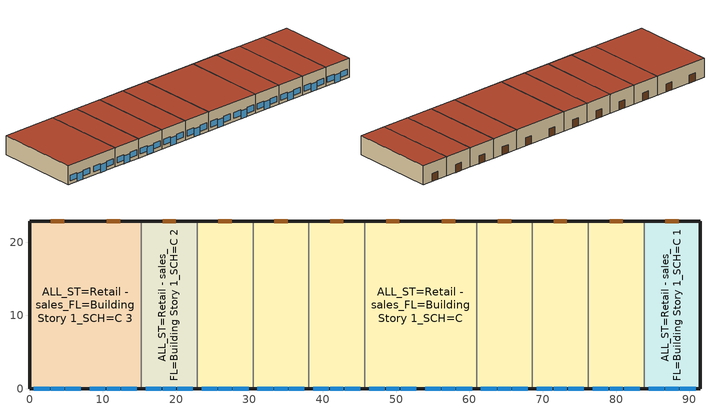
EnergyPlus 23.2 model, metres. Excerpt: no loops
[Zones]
ALL_ST=Retail - sales_FL=Building Story 1_SCH=C
 floor foundation (BTAP-Grnd-Floor-Mass:U-0.678_std): 60.96,22.86 60.96,0 45.72,0 45.72,22.86 z0; 30.48,22.86 30.48,0 22.86,0 22.86,22.86 z0; 38.1,22.86 38.1,0 30.48,0 30.48,22.86 z0; 45.72,22.86 45.72,0 38.1,0 38.1,22.86 z0; 68.58,22.86 68.58,0 60.96,0 60.96,22.86 z0; 76.2,22.86 76.2,0 68.58,0 68.58,22.86 z0; 83.82,22.86 83.82,0 76.2,0 76.2,22.86 z0
 wall outside (BTAP-Ext-Wall-Mass:U-0.346): 22.86,0 30.48,0 38.1,0 45.72,0 60.96,0 68.58,0 76.2,0 83.82,0 / 83.82,22.86 76.2,22.86 68.58,22.86 60.96,22.86 45.72,22.86 38.1,22.86 30.48,22.86 22.86,22.86 z0:5.18
 wall to ALL_ST=Retail - sales_FL=Building Story 1_SCH=C (BTAP-Int-Wall): 45.72,22.86 45.72,0 45.72,22.86 / 60.96,0 60.96,22.86 60.96,0 / 30.48,0 30.48,22.86 30.48,0 / 38.1,0 38.1,22.86 38.1,0 / 68.58,0 68.58,22.86 68.58,0 / 76.2,0 76.2,22.86 76.2,0 z0:5.18
 wall to ALL_ST=Retail - sales_FL=Building Story 1_SCH=C 2 (BTAP-Int-Wall): 22.86,22.86 22.86,0 z0:5.18
 wall to ALL_ST=Retail - sales_FL=Building Story 1_SCH=C 1 (BTAP-Int-Wall): 83.82,0 83.82,22.86 z0:5.18
 window (BTAP-Ext-GlassDoors:U=0.295 SHGC=0.490): 48.62,0 50.44,0 / 56.24,0 58.06,0 / 25.76,0 27.58,0 / 33.38,0 35.2,0 / 41,0 42.82,0 / 63.86,0 65.68,0 / 71.48,0 73.3,0 / 79.1,0 80.92,0 z0:2.13
 window (BTAP-Ext-FixedWindow:U=0.295 SHGC=0.490): 46.33,0 48.46,0 / 50.6,0 52.73,0 / 53.95,0 56.08,0 / 58.22,0 60.35,0 / 23.47,0 25.6,0 / 27.74,0 29.87,0 / 31.09,0 33.22,0 / 35.36,0 37.49,0 / 38.71,0 40.84,0 / 42.98,0 45.11,0 / 61.57,0 63.7,0 / 65.84,0 67.97,0 / 69.19,0 71.32,0 / 73.46,0 75.59,0 / 76.81,0 78.94,0 / 81.08,0 83.21,0 z0.91:2.43
 door (BTAP-Ext-Door:U-2.95): 50.44,22.86 48.62,22.86 / 58.06,22.86 56.24,22.86 / 27.58,22.86 25.76,22.86 / 35.2,22.86 33.38,22.86 / 42.82,22.86 41,22.86 / 65.68,22.86 63.86,22.86 / 73.3,22.86 71.48,22.86 / 80.92,22.86 79.1,22.86 z0:2.13
 roof outside (BTAP-Ext-Roof-Metal:U-0.227): 60.96,0 60.96,22.86 45.72,22.86 45.72,0 z5.18; 30.48,0 30.48,22.86 22.86,22.86 22.86,0 z5.18; 38.1,0 38.1,22.86 30.48,22.86 30.48,0 z5.18; 45.72,0 45.72,22.86 38.1,22.86 38.1,0 z5.18; 68.58,0 68.58,22.86 60.96,22.86 60.96,0 z5.18; 76.2,0 76.2,22.86 68.58,22.86 68.58,0 z5.18; 83.82,0 83.82,22.86 76.2,22.86 76.2,0 z5.18
ALL_ST=Retail - sales_FL=Building Story 1_SCH=C 1
 floor foundation (BTAP-Grnd-Floor-Mass:U-0.678_std): 91.44,22.86 91.44,0 83.82,0 83.82,22.86 z0
 wall outside (BTAP-Ext-Wall-Mass:U-0.346): 83.82,0 91.44,0 91.44,22.86 83.82,22.86 z0:5.18
 window (BTAP-Ext-GlassDoors:U=0.295 SHGC=0.490): 86.72,0 88.54,0 z0:2.13
 window (BTAP-Ext-FixedWindow:U=0.295 SHGC=0.490): 84.43,0 86.56,0 / 88.7,0 90.83,0 z0.91:2.43
 door (BTAP-Ext-Door:U-2.95): 88.54,22.86 86.72,22.86 z0:2.13
 roof outside (BTAP-Ext-Roof-Metal:U-0.227): 91.44,0 91.44,22.86 83.82,22.86 83.82,0 z5.18
ALL_ST=Retail - sales_FL=Building Story 1_SCH=C 2
 floor foundation (BTAP-Grnd-Floor-Mass:U-0.678_std): 22.86,22.86 22.86,0 15.24,0 15.24,22.86 z0
 wall outside (BTAP-Ext-Wall-Mass:U-0.346): 15.24,0 22.86,0 / 22.86,22.86 15.24,22.86 z0:5.18
 wall to ALL_ST=Retail - sales_FL=Building Story 1_SCH=C 3 (BTAP-Int-Wall): 15.24,22.86 15.24,0 z0:5.18
 window (BTAP-Ext-GlassDoors:U=0.295 SHGC=0.490): 18.14,0 19.97,0 z0:2.13
 window (BTAP-Ext-FixedWindow:U=0.295 SHGC=0.490): 15.85,0 17.98,0 / 20.12,0 22.25,0 z0.91:2.43
 door (BTAP-Ext-Door:U-2.95): 19.97,22.86 18.14,22.86 z0:2.13
 roof outside (BTAP-Ext-Roof-Metal:U-0.227): 22.86,0 22.86,22.86 15.24,22.86 15.24,0 z5.18
ALL_ST=Retail - sales_FL=Building Story 1_SCH=C 3
 floor foundation (BTAP-Grnd-Floor-Mass:U-0.678_std): 15.24,22.86 15.24,0 0,0 0,22.86 z0
 wall outside (BTAP-Ext-Wall-Mass:U-0.346): 15.24,22.86 0,22.86 0,0 15.24,0 z0:5.18
 window (BTAP-Ext-GlassDoors:U=0.295 SHGC=0.490): 2.9,0 4.73,0 / 10.52,0 12.35,0 z0:2.13
 window (BTAP-Ext-FixedWindow:U=0.295 SHGC=0.490): 0.61,0 2.74,0 / 4.88,0 7.01,0 / 8.23,0 10.36,0 / 12.5,0 14.63,0 z0.91:2.43
 door (BTAP-Ext-Door:U-2.95): 4.73,22.86 2.9,22.86 / 12.35,22.86 10.52,22.86 z0:2.13
 roof outside (BTAP-Ext-Roof-Metal:U-0.227): 15.24,0 15.24,22.86 0,22.86 0,0 z5.18
[Building]
RetailStripmall
[Site:Location]
Calgary Intl AP_AB_CAN: Latitude {deg}=51.11; Longitude {deg}=-114.02; Time Zone {hr}=-7; Elevation {m}=1084.1
[Site:GroundTemperature:BuildingSurface]
19.527, 19.502, 19.536, 19.598, 20.002, 21.64, 22.225, 22.375, 21.449, 20.121, 19.802, 19.633
[Site:GroundTemperature:Deep]
4, 1.3, -0.4, -0.9, 0.1, 2.3, 5.2, 8, 9.9, 10.3, 9.2, 7
[Site:GroundTemperature:FCfactorMethod]
January Ground Temperature {C}=5.5; February Ground Temperature {C}=-2; March Ground Temperature {C}=-7.6; April Ground Temperature {C}=-6.3; May Ground Temperature {C}=-6.6; June Ground Temperature {C}=-0.3; July Ground Temperature {C}=4.9; August Ground Temperature {C}=10.2; September Ground Temperature {C}=13.8; October Ground Temperature {C}=17; November Ground Temperature {C}=16.6; December Ground Temperature {C}=11.1
[Site:GroundTemperature:Shallow]
-1.6, -5.4, -6.4, -5.5, -0.4, 5.3, 10.8, 14.7, 15.8, 14, 9.5, 4
[Site:WaterMainsTemperature]
Calculation Method=Correlation; Annual Average Outdoor Air Temperature {C}=4.69167; Maximum Difference In Monthly Average Outdoor Air Temperatures {deltaC}=24.6
[SizingPeriod:DesignDay] Day of Month=21; Dry-Bulb Temperature Range Modifier Type=DefaultMultipliers; Humidity Condition Type=Wetbulb; Barometric Pressure {Pa}=88961; Rain Indicator=No; Snow Indicator=No; Daylight Saving Time Indicator=No; Begin Environment Reset Mode=FullResetAtBeginEnvironment
Name | Month | Day Type | Maximum Dry-Bulb Temperature {C} | Daily Dry-Bulb Temperature Range {deltaC} | Wetbulb or DewPoint at Maximum Dry-Bulb {C} | Wind Speed {m/s} | Wind Direction {deg} | Solar Model Indicator | ASHRAE Clear Sky Optical Depth for Beam Irradiance (taub) | ASHRAE Clear Sky Optical Depth for Diffuse Irradiance (taud) | Sky Clearness
Calgary Intl AP Ann Clg .4% Condns DB=>MWB | 7 | SummerDesignDay | 28.8 | 12.3 | 16 | 4.5 | 160 | ASHRAETau | 0.34 | 2.419
Calgary Intl AP Ann Clg .4% Condns WB=>MDB | 7 | SummerDesignDay | 25.5 | 12.3 | 17.8 | 4.5 | 160 | ASHRAETau | 0.34 | 2.419
Calgary Intl AP Ann Htg 99.6% Condns DB | 1 | WinterDesignDay | -27.7 | 0 | -27.7 | 2.7 | 200 | ASHRAEClearSky |  |  | 0
[Material] Thermal Absorptance=0.9
Name | Roughness | Thickness {m} | Conductivity {W/m-K} | Density {kg/m3} | Specific Heat {J/kg-K} | Solar Absorptance | Visible Absorptance
1/2IN Gypsum 1 | Smooth | 0.0127 | 0.16 | 784.9 | 830 | 0.4 | 0.4
1IN Stucco 1 | Smooth | 0.0253 | 0.6918 | 1858 | 837 | 0.7 | 0.92
6 in. Normalweight Concrete Floor 1 | MediumRough | 0.1524 | 2.31 | 2322 | 832 | 0.7 | 0.7
8IN CONCRETE HW RefBldg 1 | Rough | 0.2032 | 1.311 | 2240 | 836.8 | 0.7 | 0.7
Expanded Polystyrene | MediumSmooth | 0.0408596 | 0.029 | 29 | 1210 | 0.7 | 0.7
F08 Metal surface 1; Metal Roof Surface 1 | Smooth | 0.0008 | 45.28 | 7824 | 500 | 0.7 | 0.7
G01 13mm gypsum board 1 | Smooth | 0.0127 | 0.16 | 800 | 1090 | 0.7 | 0.5
[Material:NoMass] Roughness=Smooth; Thermal Absorptance=0.9; Solar Absorptance=0.7; Visible Absorptance=0.7
Name | Thermal Resistance {m2-K/W}
Typical Insulation 2 | 2.61923
Typical Insulation 3 | 4.40527
Typical Insulation 4 | 0.338965
[WindowMaterial:SimpleGlazingSystem]
SimpleGlazing:U=0.295 SHGC=0.490: U-Factor {W/m2-K}=2.95; Solar Heat Gain Coefficient=0.49; Visible Transmittance=0.21
[Construction]
BTAP-Ext-Door:U-2.95: F08 Metal surface 1, Typical Insulation 4
BTAP-Ext-FixedWindow:U=0.295 SHGC=0.490; BTAP-Ext-GlassDoors:U=0.295 SHGC=0.490: SimpleGlazing:U=0.295 SHGC=0.490
BTAP-Ext-Roof-Metal:U-0.227: Metal Roof Surface 1, Typical Insulation 3
BTAP-Ext-Wall-Mass:U-0.346: 1IN Stucco 1, 8IN CONCRETE HW RefBldg 1, Typical Insulation 2, 1/2IN Gypsum 1
BTAP-Grnd-Floor-Mass:U-0.678_std: 6 in. Normalweight Concrete Floor 1, Expanded Polystyrene
BTAP-Int-Wall: G01 13mm gypsum board 1, G01 13mm gypsum board 1
[Zone] Multiplier=1; Part of Total Floor Area=Yes
ALL_ST=Retail - sales_FL=Building Story 1_SCH=C; ALL_ST=Retail - sales_FL=Building Story 1_SCH=C 1; ALL_ST=Retail - sales_FL=Building Story 1_SCH=C 2; ALL_ST=Retail - sales_FL=Building Story 1_SCH=C 3
[Space] Space Type=Space Function Retail - sales
Name | Zone | Volume {m3}
LGstore2 | ALL_ST=Retail - sales_FL=Building Story 1_SCH=C | 1804.64
SMstore2; SMstore3; SMstore4; SMstore5; SMstore6; SMstore7 | ALL_ST=Retail - sales_FL=Building Story 1_SCH=C | 902.321
SMstore8 | ALL_ST=Retail - sales_FL=Building Story 1_SCH=C 1 | 902.321
SMstore1 | ALL_ST=Retail - sales_FL=Building Story 1_SCH=C 2 | 902.321
LGstore1 | ALL_ST=Retail - sales_FL=Building Story 1_SCH=C 3 | 1804.64
[SpaceList]
Space Function Retail - sales: SMstore2, SMstore3, LGstore2, SMstore5, SMstore7, LGstore1, SMstore8, SMstore1, SMstore4, SMstore6
[Lights]
Space Function Retail - sales Lights: Zone or ZoneList or Space or SpaceList=Space Function Retail - sales; Schedule=NECB-C-Lighting; Design Level Calculation Method=Watts/Area; Watts per Zone Floor Area {W/m2}=18.0998; Fraction Radiant=0.5; Fraction Visible=0.2; Fraction Replaceable=1
[People]
Space Function Retail - sales People: Zone or ZoneList or Space or SpaceList=Space Function Retail - sales; Number of People Schedule=NECB-C-Occupancy; Number of People Calculation Method=People/Area; People per Floor Area {person/m2}=0.0333681; Fraction Radiant=0.3; Activity Level Schedule=NECB-Activity; Work Efficiency Schedule=Work Efficiency Schedule; Clothing Insulation Schedule=Clothing Schedule; Air Velocity Schedule=Air Velocity Schedule
[ElectricEquipment]
Space Function Retail - sales Elec Equip: Zone or ZoneList or Space or SpaceList=Space Function Retail - sales; Schedule=NECB-C-Electric-Equipment; Design Level Calculation Method=Watts/Area; Watts per Zone Floor Area {W/m2}=2.49998; Fraction Radiant=0.5
[SurfaceProperty:ExposedFoundationPerimeter] Exposed Perimeter Calculation Method=TotalExposedPerimeter
Name | Total Exposed Perimeter {m}
LGstore2_Floor | 30.48
SMstore2_Floor; SMstore3_Floor; SMstore4_Floor; SMstore5_Floor; SMstore6_Floor; SMstore7_Floor; SMstore1_Floor | 15.24
SMstore8_Floor | 38.1
LGstore1_Floor | 53.34
[ZoneInfiltration:DesignFlowRate] Schedule=Always On Discrete; Design Flow Rate Calculation Method=Flow/ExteriorArea; Flow Rate per Exterior Surface Area {m3/s-m2}=0.001116; Constant Term Coefficient=0; Temperature Term Coefficient=0; Velocity Term Coefficient=0.224; Velocity Squared Term Coefficient=0
Name | Zone or ZoneList or Space or SpaceList
LGstore2 Infiltration | LGstore2
SMstore2 Infiltration | SMstore2
SMstore3 Infiltration | SMstore3
SMstore4 Infiltration | SMstore4
SMstore5 Infiltration | SMstore5
SMstore6 Infiltration | SMstore6
SMstore7 Infiltration | SMstore7
SMstore8 Infiltration | SMstore8
SMstore1 Infiltration | SMstore1
LGstore1 Infiltration | LGstore1
[AvailabilityManager:NightCycle] Applicability Schedule=Always On Discrete; Control Type=CycleOnAny; Thermostat Tolerance {deltaC}=1; Cycling Run Time Control Type=FixedRunTime; Cycling Run Time {s}=3600
Name | Fan Schedule
Availability Manager Night Cycle 1 | sys_3|mixed|shr>none|sc>dx|sh>c-e|ssf>cv|zh>b-e|zc>none|srf>none| Occ Sch
Availability Manager Night Cycle 2 | sys_3|mixed|shr>none|sc>dx|sh>c-e|ssf>cv|zh>b-e|zc>none|srf>none| 1 Occ Sch
Availability Manager Night Cycle 3 | sys_3|mixed|shr>none|sc>dx|sh>c-e|ssf>cv|zh>b-e|zc>none|srf>none| 2 Occ Sch
Availability Manager Night Cycle 4 | sys_3|mixed|shr>none|sc>dx|sh>c-e|ssf>cv|zh>b-e|zc>none|srf>none| 3 Occ Sch
[AvailabilityManager:Scheduled] Schedule=Always On Discrete
Air Loop HVAC Outdoor Air System 1 Availability Manager; Air Loop HVAC Outdoor Air System 2 Availability Manager; Air Loop HVAC Outdoor Air System 3 Availability Manager; Air Loop HVAC Outdoor Air System 4 Availability Manager
[Foundation:Kiva] Wall Height Above Grade {m}=0; Wall Depth Below Slab {m}=0
Bldg Kiva Foundation; SMstore2_Floor Kiva Foundation; SMstore3_Floor Kiva Foundation; SMstore4_Floor Kiva Foundation; SMstore5_Floor Kiva Foundation; SMstore6_Floor Kiva Foundation; SMstore7_Floor Kiva Foundation
[Foundation:Kiva:Settings]
Soil Conductivity {W/m-K}=1.73; Soil Density {kg/m3}=1842; Soil Specific Heat {J/kg-K}=419; Ground Solar Absorptivity=0.9; Ground Thermal Absorptivity=0.9; Ground Surface Roughness {m}=0.03; Far-Field Width {m}=40; Deep-Ground Boundary Condition=Autoselect; Deep-Ground Depth {m}=Autocalculate; Minimum Cell Dimension {m}=0.02; Maximum Cell Growth Coefficient=1.5; Simulation Timestep=Hourly
[EnergyManagementSystem:Sensor]
OAT: Output:Variable or Output:Meter Index Key=Environment; Output:Variable or Output:Meter=Site Outdoor Air Drybulb Temperature
[EnergyManagementSystem:Actuator] Actuated Component Type=Schedule:Year; Actuated Component Control Type=Schedule Value
Name | Actuated Component Unique
ems_sys_3_mixed_shr_none_sc_dx_sh_c_e_ssf_cv_zh_b_e_zc_none_srf_none__ClgSch0 | NECB-C-Thermostat Setpoint-Cooling
ems_sys_3_mixed_shr_none_sc_dx_sh_c_e_ssf_cv_zh_b_e_zc_none_srf_none__HtgSch0 | NECB-C-Thermostat Setpoint-Heating
[EnergyManagementSystem:Program]
ems_sys_3_mixed_shr_none_sc_dx_sh_c_e_ssf_cv_zh_b_e_zc_none_srf_none__OptimumStartProg0: IF DaylightSavings==0 && DayOfWeek>1 && Hour==5 && OAT<23.9 && OAT>1.7; SET ems_sys_3_mixed_shr_none_sc_dx_sh_c_e_ssf_cv_zh_b_e_zc_none_srf_none__ClgSch0 = 29.4; SET ems_sys_3_mixed_shr_none_sc_dx_sh_c_e_ssf_cv_zh_b_e_zc_none_srf_none__HtgSch0 = 15.6; ELSEIF DaylightSavings==0 && DayOfWeek==1 && Hour==7 && OAT<23.9 && OAT>1.7; SET ems_sys_3_mixed_shr_none_sc_dx_sh_c_e_ssf_cv_zh_b_e_zc_none_srf_none__ClgSch0 = 29.4; SET ems_sys_3_mixed_shr_none_sc_dx_sh_c_e_ssf_cv_zh_b_e_zc_none_srf_none__HtgSch0 = 15.6; ELSEIF DaylightSavings==1 && DayOfWeek>1 && Hour==4 && OAT<23.9 && OAT>1.7; SET ems_sys_3_mixed_shr_none_sc_dx_sh_c_e_ssf_cv_zh_b_e_zc_none_srf_none__ClgSch0 = 29.4; SET ems_sys_3_mixed_shr_none_sc_dx_sh_c_e_ssf_cv_zh_b_e_zc_none_srf_none__HtgSch0 = 15.6; ELSEIF DaylightSavings==1 && DayOfWeek==1 && Hour==6 && OAT<23.9 && OAT>1.7; SET ems_sys_3_mixed_shr_none_sc_dx_sh_c_e_ssf_cv_zh_b_e_zc_none_srf_none__ClgSch0 = 29.4; SET ems_sys_3_mixed_shr_none_sc_dx_sh_c_e_ssf_cv_zh_b_e_zc_none_srf_none__HtgSch0 = 15.6; ELSE; SET ems_sys_3_mixed_shr_none_sc_dx_sh_c_e_ssf_cv_zh_b_e_zc_none_srf_none__ClgSch0 = NULL; SET ems_sys_3_mixed_shr_none_sc_dx_sh_c_e_ssf_cv_zh_b_e_zc_none_srf_none__HtgSch0 = NULL; ENDIF
[EnergyManagementSystem:ProgramCallingManager]
ems_sys_3_mixed_shr_none_sc_dx_sh_c_e_ssf_cv_zh_b_e_zc_none_srf_none__OptimumStartCallingManager0: BeginTimestepBeforePredictor; ems_sys_3_mixed_shr_none_sc_dx_sh_c_e_ssf_cv_zh_b_e_zc_none_srf_none__OptimumStartProg0
[Schedule:Day:Interval]
NECB-C-Lighting Sun|Hol Day; NECB-C-Electric-Equipment Sun|Hol Day: No, 10:00, 0.05, 11:00, 0.5, 18:00, 0.9, 19:00, 0.6, 24:00, 0.05
NECB-C-Lighting Default|Wkdy Day; NECB-C-Lighting Sat Day; NECB-C-Lighting Default; NECB-C-Electric-Equipment Default|Wkdy Day; NECB-C-Electric-Equipment Sat Day; NECB-C-Electric-Equipment Default: No, 08:00, 0.05, 09:00, 0.5, 19:00, 0.9, 20:00, 0.6, 21:00, 0.5, 24:00, 0.05
NECB-C-Occupancy Sun|Hol Day: No, 10:00, 0, 11:00, 0.1, 13:00, 0.2, 18:00, 0.4, 19:00, 0.2, 24:00, 0
NECB-C-Occupancy Default|Wkdy Day; NECB-C-Occupancy Default: No, 08:00, 0, 09:00, 0.1, 10:00, 0.2, 12:00, 0.5, 16:00, 0.7, 17:00, 0.8, 18:00, 0.7, 19:00, 0.5, 21:00, 0.3, 24:00, 0
NECB-C-Occupancy Sat Day: No, 08:00, 0, 09:00, 0.1, 10:00, 0.2, 11:00, 0.5, 12:00, 0.6, 13:00, 0.8, 16:00, 0.9, 17:00, 0.8, 18:00, 0.7, 19:00, 0.5, 21:00, 0.2, 24:00, 0
NECB-Activity Default; NECB-Activity Summer Design Day; NECB-Activity Winter Design Day: No, 24:00, 130
Work Efficiency Schedule Default: No, 24:00, 0
Clothing Schedule Default Winter Clothes; sys_3|mixed|shr>none|sc>dx|sh>c-e|ssf>cv|zh>b-e|zc>none|srf>none| Occ Sch Summer Design Day; sys_3|mixed|shr>none|sc>dx|sh>c-e|ssf>cv|zh>b-e|zc>none|srf>none| Occ Sch Winter Design Day; sys_3|mixed|shr>none|sc>dx|sh>c-e|ssf>cv|zh>b-e|zc>none|srf>none| 1 Occ Sch Summer Design Day; sys_3|mixed|shr>none|sc>dx|sh>c-e|ssf>cv|zh>b-e|zc>none|srf>none| 1 Occ Sch Winter Design Day; sys_3|mixed|shr>none|sc>dx|sh>c-e|ssf>cv|zh>b-e|zc>none|srf>none| 2 Occ Sch Summer Design Day; sys_3|mixed|shr>none|sc>dx|sh>c-e|ssf>cv|zh>b-e|zc>none|srf>none| 2 Occ Sch Winter Design Day; sys_3|mixed|shr>none|sc>dx|sh>c-e|ssf>cv|zh>b-e|zc>none|srf>none| 3 Occ Sch Summer Design Day; sys_3|mixed|shr>none|sc>dx|sh>c-e|ssf>cv|zh>b-e|zc>none|srf>none| 3 Occ Sch Winter Design Day: No, 24:00, 1
Air Velocity Schedule Default: No, 24:00, 0.2
NECB-C-Thermostat Setpoint-Heating Sun|Hol Day: No, 09:00, 18, 10:00, 20, 19:00, 22, 24:00, 18
NECB-C-Thermostat Setpoint-Heating Default|Wkdy Day; NECB-C-Thermostat Setpoint-Heating Sat Day; NECB-C-Thermostat Setpoint-Heating Default: No, 07:00, 18, 08:00, 20, 21:00, 22, 24:00, 18
NECB-C-Thermostat Setpoint-Cooling Sun|Hol Day: No, 09:00, 35, 19:00, 24, 24:00, 35
NECB-C-Thermostat Setpoint-Cooling Default|Wkdy Day; NECB-C-Thermostat Setpoint-Cooling Sat Day; NECB-C-Thermostat Setpoint-Cooling Default: No, 07:00, 35, 21:00, 24, 24:00, 35
Schedule Day 6; Schedule Day 8; Schedule Day 10; Schedule Day 12: No, 11:00, 0, 19:00, 1, 24:00, 0
sys_3|mixed|shr>none|sc>dx|sh>c-e|ssf>cv|zh>b-e|zc>none|srf>none| Occ Sch Default; Schedule Day 5; sys_3|mixed|shr>none|sc>dx|sh>c-e|ssf>cv|zh>b-e|zc>none|srf>none| 1 Occ Sch Default; Schedule Day 7; sys_3|mixed|shr>none|sc>dx|sh>c-e|ssf>cv|zh>b-e|zc>none|srf>none| 2 Occ Sch Default; Schedule Day 9; sys_3|mixed|shr>none|sc>dx|sh>c-e|ssf>cv|zh>b-e|zc>none|srf>none| 3 Occ Sch Default; Schedule Day 11: No, 09:00, 0, 21:00, 1, 24:00, 0
[Schedule:Week:Daily]
NECB-C-Lighting Week Rule - Jan1-Dec31: NECB-C-Lighting Sun|Hol Day, NECB-C-Lighting Default|Wkdy Day, NECB-C-Lighting Default|Wkdy Day, NECB-C-Lighting Default|Wkdy Day, NECB-C-Lighting Default|Wkdy Day, NECB-C-Lighting Default|Wkdy Day, NECB-C-Lighting Sat Day, NECB-C-Lighting Default, NECB-C-Lighting Default, NECB-C-Lighting Default, NECB-C-Lighting Default, NECB-C-Lighting Default
NECB-C-Occupancy Week Rule - Jan1-Dec31: NECB-C-Occupancy Sun|Hol Day, NECB-C-Occupancy Default|Wkdy Day, NECB-C-Occupancy Default|Wkdy Day, NECB-C-Occupancy Default|Wkdy Day, NECB-C-Occupancy Default|Wkdy Day, NECB-C-Occupancy Default|Wkdy Day, NECB-C-Occupancy Sat Day, NECB-C-Occupancy Default, NECB-C-Occupancy Default, NECB-C-Occupancy Default, NECB-C-Occupancy Default, NECB-C-Occupancy Default
NECB-Activity Week Rule - Jan1-Dec31: NECB-Activity Default, NECB-Activity Default, NECB-Activity Default, NECB-Activity Default, NECB-Activity Default, NECB-Activity Default, NECB-Activity Default, NECB-Activity Default, NECB-Activity Summer Design Day, NECB-Activity Winter Design Day, NECB-Activity Default, NECB-Activity Default
Work Efficiency Schedule Week Rule - Jan1-Dec31: Work Efficiency Schedule Default, Work Efficiency Schedule Default, Work Efficiency Schedule Default, Work Efficiency Schedule Default, Work Efficiency Schedule Default, Work Efficiency Schedule Default, Work Efficiency Schedule Default, Work Efficiency Schedule Default, Work Efficiency Schedule Default, Work Efficiency Schedule Default, Work Efficiency Schedule Default, Work Efficiency Schedule Default
Clothing Schedule Week Rule - Jan1-Dec31: Clothing Schedule Default Winter Clothes, Clothing Schedule Default Winter Clothes, Clothing Schedule Default Winter Clothes, Clothing Schedule Default Winter Clothes, Clothing Schedule Default Winter Clothes, Clothing Schedule Default Winter Clothes, Clothing Schedule Default Winter Clothes, Clothing Schedule Default Winter Clothes, Clothing Schedule Default Winter Clothes, Clothing Schedule Default Winter Clothes, Clothing Schedule Default Winter Clothes, Clothing Schedule Default Winter Clothes
Air Velocity Schedule Week Rule - Jan1-Dec31: Air Velocity Schedule Default, Air Velocity Schedule Default, Air Velocity Schedule Default, Air Velocity Schedule Default, Air Velocity Schedule Default, Air Velocity Schedule Default, Air Velocity Schedule Default, Air Velocity Schedule Default, Air Velocity Schedule Default, Air Velocity Schedule Default, Air Velocity Schedule Default, Air Velocity Schedule Default
NECB-C-Electric-Equipment Week Rule - Jan1-Dec31: NECB-C-Electric-Equipment Sun|Hol Day, NECB-C-Electric-Equipment Default|Wkdy Day, NECB-C-Electric-Equipment Default|Wkdy Day, NECB-C-Electric-Equipment Default|Wkdy Day, NECB-C-Electric-Equipment Default|Wkdy Day, NECB-C-Electric-Equipment Default|Wkdy Day, NECB-C-Electric-Equipment Sat Day, NECB-C-Electric-Equipment Default, NECB-C-Electric-Equipment Default, NECB-C-Electric-Equipment Default, NECB-C-Electric-Equipment Default, NECB-C-Electric-Equipment Default
NECB-C-Thermostat Setpoint-Heating Week Rule - Jan1-Dec31: NECB-C-Thermostat Setpoint-Heating Sun|Hol Day, NECB-C-Thermostat Setpoint-Heating Default|Wkdy Day, NECB-C-Thermostat Setpoint-Heating Default|Wkdy Day, NECB-C-Thermostat Setpoint-Heating Default|Wkdy Day, NECB-C-Thermostat Setpoint-Heating Default|Wkdy Day, NECB-C-Thermostat Setpoint-Heating Default|Wkdy Day, NECB-C-Thermostat Setpoint-Heating Sat Day, NECB-C-Thermostat Setpoint-Heating Default, NECB-C-Thermostat Setpoint-Heating Default, NECB-C-Thermostat Setpoint-Heating Default, NECB-C-Thermostat Setpoint-Heating Default, NECB-C-Thermostat Setpoint-Heating Default
NECB-C-Thermostat Setpoint-Cooling Week Rule - Jan1-Dec31: NECB-C-Thermostat Setpoint-Cooling Sun|Hol Day, NECB-C-Thermostat Setpoint-Cooling Default|Wkdy Day, NECB-C-Thermostat Setpoint-Cooling Default|Wkdy Day, NECB-C-Thermostat Setpoint-Cooling Default|Wkdy Day, NECB-C-Thermostat Setpoint-Cooling Default|Wkdy Day, NECB-C-Thermostat Setpoint-Cooling Default|Wkdy Day, NECB-C-Thermostat Setpoint-Cooling Sat Day, NECB-C-Thermostat Setpoint-Cooling Default, NECB-C-Thermostat Setpoint-Cooling Default, NECB-C-Thermostat Setpoint-Cooling Default, NECB-C-Thermostat Setpoint-Cooling Default, NECB-C-Thermostat Setpoint-Cooling Default
sys_3|mixed|shr>none|sc>dx|sh>c-e|ssf>cv|zh>b-e|zc>none|srf>none| Occ Sch Week Rule - Jan1-Dec31: Schedule Day 6, sys_3|mixed|shr>none|sc>dx|sh>c-e|ssf>cv|zh>b-e|zc>none|srf>none| Occ Sch Default, sys_3|mixed|shr>none|sc>dx|sh>c-e|ssf>cv|zh>b-e|zc>none|srf>none| Occ Sch Default, sys_3|mixed|shr>none|sc>dx|sh>c-e|ssf>cv|zh>b-e|zc>none|srf>none| Occ Sch Default, sys_3|mixed|shr>none|sc>dx|sh>c-e|ssf>cv|zh>b-e|zc>none|srf>none| Occ Sch Default, sys_3|mixed|shr>none|sc>dx|sh>c-e|ssf>cv|zh>b-e|zc>none|srf>none| Occ Sch Default, Schedule Day 5, sys_3|mixed|shr>none|sc>dx|sh>c-e|ssf>cv|zh>b-e|zc>none|srf>none| Occ Sch Default, sys_3|mixed|shr>none|sc>dx|sh>c-e|ssf>cv|zh>b-e|zc>none|srf>none| Occ Sch Summer Design Day, sys_3|mixed|shr>none|sc>dx|sh>c-e|ssf>cv|zh>b-e|zc>none|srf>none| Occ Sch Winter Design Day, sys_3|mixed|shr>none|sc>dx|sh>c-e|ssf>cv|zh>b-e|zc>none|srf>none| Occ Sch Default, sys_3|mixed|shr>none|sc>dx|sh>c-e|ssf>cv|zh>b-e|zc>none|srf>none| Occ Sch Default
sys_3|mixed|shr>none|sc>dx|sh>c-e|ssf>cv|zh>b-e|zc>none|srf>none| 1 Occ Sch Week Rule - Jan1-Dec31: Schedule Day 8, sys_3|mixed|shr>none|sc>dx|sh>c-e|ssf>cv|zh>b-e|zc>none|srf>none| 1 Occ Sch Default, sys_3|mixed|shr>none|sc>dx|sh>c-e|ssf>cv|zh>b-e|zc>none|srf>none| 1 Occ Sch Default, sys_3|mixed|shr>none|sc>dx|sh>c-e|ssf>cv|zh>b-e|zc>none|srf>none| 1 Occ Sch Default, sys_3|mixed|shr>none|sc>dx|sh>c-e|ssf>cv|zh>b-e|zc>none|srf>none| 1 Occ Sch Default, sys_3|mixed|shr>none|sc>dx|sh>c-e|ssf>cv|zh>b-e|zc>none|srf>none| 1 Occ Sch Default, Schedule Day 7, sys_3|mixed|shr>none|sc>dx|sh>c-e|ssf>cv|zh>b-e|zc>none|srf>none| 1 Occ Sch Default, sys_3|mixed|shr>none|sc>dx|sh>c-e|ssf>cv|zh>b-e|zc>none|srf>none| 1 Occ Sch Summer Design Day, sys_3|mixed|shr>none|sc>dx|sh>c-e|ssf>cv|zh>b-e|zc>none|srf>none| 1 Occ Sch Winter Design Day, sys_3|mixed|shr>none|sc>dx|sh>c-e|ssf>cv|zh>b-e|zc>none|srf>none| 1 Occ Sch Default, sys_3|mixed|shr>none|sc>dx|sh>c-e|ssf>cv|zh>b-e|zc>none|srf>none| 1 Occ Sch Default
sys_3|mixed|shr>none|sc>dx|sh>c-e|ssf>cv|zh>b-e|zc>none|srf>none| 2 Occ Sch Week Rule - Jan1-Dec31: Schedule Day 10, sys_3|mixed|shr>none|sc>dx|sh>c-e|ssf>cv|zh>b-e|zc>none|srf>none| 2 Occ Sch Default, sys_3|mixed|shr>none|sc>dx|sh>c-e|ssf>cv|zh>b-e|zc>none|srf>none| 2 Occ Sch Default, sys_3|mixed|shr>none|sc>dx|sh>c-e|ssf>cv|zh>b-e|zc>none|srf>none| 2 Occ Sch Default, sys_3|mixed|shr>none|sc>dx|sh>c-e|ssf>cv|zh>b-e|zc>none|srf>none| 2 Occ Sch Default, sys_3|mixed|shr>none|sc>dx|sh>c-e|ssf>cv|zh>b-e|zc>none|srf>none| 2 Occ Sch Default, Schedule Day 9, sys_3|mixed|shr>none|sc>dx|sh>c-e|ssf>cv|zh>b-e|zc>none|srf>none| 2 Occ Sch Default, sys_3|mixed|shr>none|sc>dx|sh>c-e|ssf>cv|zh>b-e|zc>none|srf>none| 2 Occ Sch Summer Design Day, sys_3|mixed|shr>none|sc>dx|sh>c-e|ssf>cv|zh>b-e|zc>none|srf>none| 2 Occ Sch Winter Design Day, sys_3|mixed|shr>none|sc>dx|sh>c-e|ssf>cv|zh>b-e|zc>none|srf>none| 2 Occ Sch Default, sys_3|mixed|shr>none|sc>dx|sh>c-e|ssf>cv|zh>b-e|zc>none|srf>none| 2 Occ Sch Default
sys_3|mixed|shr>none|sc>dx|sh>c-e|ssf>cv|zh>b-e|zc>none|srf>none| 3 Occ Sch Week Rule - Jan1-Dec31: Schedule Day 12, sys_3|mixed|shr>none|sc>dx|sh>c-e|ssf>cv|zh>b-e|zc>none|srf>none| 3 Occ Sch Default, sys_3|mixed|shr>none|sc>dx|sh>c-e|ssf>cv|zh>b-e|zc>none|srf>none| 3 Occ Sch Default, sys_3|mixed|shr>none|sc>dx|sh>c-e|ssf>cv|zh>b-e|zc>none|srf>none| 3 Occ Sch Default, sys_3|mixed|shr>none|sc>dx|sh>c-e|ssf>cv|zh>b-e|zc>none|srf>none| 3 Occ Sch Default, sys_3|mixed|shr>none|sc>dx|sh>c-e|ssf>cv|zh>b-e|zc>none|srf>none| 3 Occ Sch Default, Schedule Day 11, sys_3|mixed|shr>none|sc>dx|sh>c-e|ssf>cv|zh>b-e|zc>none|srf>none| 3 Occ Sch Default, sys_3|mixed|shr>none|sc>dx|sh>c-e|ssf>cv|zh>b-e|zc>none|srf>none| 3 Occ Sch Summer Design Day, sys_3|mixed|shr>none|sc>dx|sh>c-e|ssf>cv|zh>b-e|zc>none|srf>none| 3 Occ Sch Winter Design Day, sys_3|mixed|shr>none|sc>dx|sh>c-e|ssf>cv|zh>b-e|zc>none|srf>none| 3 Occ Sch Default, sys_3|mixed|shr>none|sc>dx|sh>c-e|ssf>cv|zh>b-e|zc>none|srf>none| 3 Occ Sch Default
[Schedule:Year]
NECB-C-Lighting: NECB-C-Lighting Week Rule - Jan1-Dec31, 1, 1, 12, 31
NECB-C-Occupancy: NECB-C-Occupancy Week Rule - Jan1-Dec31, 1, 1, 12, 31
NECB-Activity: NECB-Activity Week Rule - Jan1-Dec31, 1, 1, 12, 31
Work Efficiency Schedule: Work Efficiency Schedule Week Rule - Jan1-Dec31, 1, 1, 12, 31
Clothing Schedule: Clothing Schedule Week Rule - Jan1-Dec31, 1, 1, 12, 31
Air Velocity Schedule: Air Velocity Schedule Week Rule - Jan1-Dec31, 1, 1, 12, 31
NECB-C-Electric-Equipment: NECB-C-Electric-Equipment Week Rule - Jan1-Dec31, 1, 1, 12, 31
NECB-C-Thermostat Setpoint-Heating: NECB-C-Thermostat Setpoint-Heating Week Rule - Jan1-Dec31, 1, 1, 12, 31
NECB-C-Thermostat Setpoint-Cooling: NECB-C-Thermostat Setpoint-Cooling Week Rule - Jan1-Dec31, 1, 1, 12, 31
sys_3|mixed|shr>none|sc>dx|sh>c-e|ssf>cv|zh>b-e|zc>none|srf>none| Occ Sch: sys_3|mixed|shr>none|sc>dx|sh>c-e|ssf>cv|zh>b-e|zc>none|srf>none| Occ Sch Week Rule - Jan1-Dec31, 1, 1, 12, 31
sys_3|mixed|shr>none|sc>dx|sh>c-e|ssf>cv|zh>b-e|zc>none|srf>none| 1 Occ Sch: sys_3|mixed|shr>none|sc>dx|sh>c-e|ssf>cv|zh>b-e|zc>none|srf>none| 1 Occ Sch Week Rule - Jan1-Dec31, 1, 1, 12, 31
sys_3|mixed|shr>none|sc>dx|sh>c-e|ssf>cv|zh>b-e|zc>none|srf>none| 2 Occ Sch: sys_3|mixed|shr>none|sc>dx|sh>c-e|ssf>cv|zh>b-e|zc>none|srf>none| 2 Occ Sch Week Rule - Jan1-Dec31, 1, 1, 12, 31
sys_3|mixed|shr>none|sc>dx|sh>c-e|ssf>cv|zh>b-e|zc>none|srf>none| 3 Occ Sch: sys_3|mixed|shr>none|sc>dx|sh>c-e|ssf>cv|zh>b-e|zc>none|srf>none| 3 Occ Sch Week Rule - Jan1-Dec31, 1, 1, 12, 31
[Schedule:Constant]
Always On Discrete: Hourly Value=1
